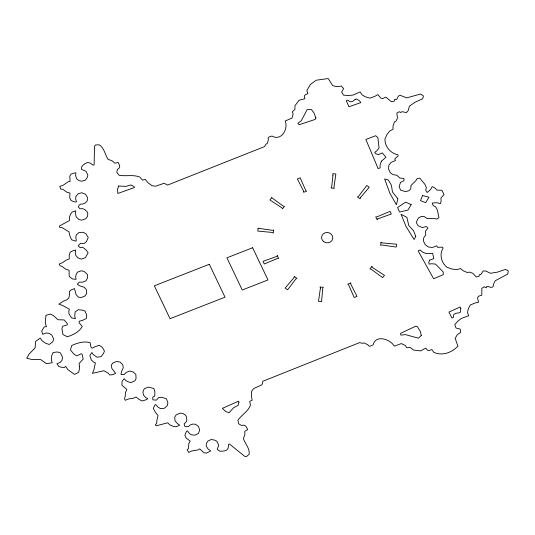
<?xml version="1.0" encoding="UTF-8"?>
<svg xmlns="http://www.w3.org/2000/svg" width="535" height="535" viewBox="0 0 535 535"><rect width="100%" height="100%" fill="white"/><g stroke="black" fill="none" stroke-linecap="round" stroke-linejoin="round"><path stroke-width="0.8" d="M79.447 366.408L79.447 369.09L78.605 372.327L74.532 374.386L67.704 369.511L65.725 366.388L63.953 367.726L58.99 366.635L56.911 363.76L60.234 362.416L62.033 360.242L62.508 357.159L60.475 353.026L57.512 351.956L53.132 352.491L51.648 355.775L51.32 360.042L52.223 362.77L46.465 363.66L40.7 359.587L31.792 359.48L26.75 358.216L29.137 353.996L35.069 347.977L35.664 341.377L40.279 338.133L41.89 340.581L45.575 343.243L49.247 344.48L52.644 341.918L53.781 339.217L51.795 335.057L48.973 333.292L45.983 333.024L42.646 334.328L41.717 330.998L44.184 326.952L46.478 326.671L45.274 323.234L45.93 315.382L50.364 314.058L53.56 315.683L57.907 319.729L64.173 319.943L67.189 323.488L67.397 324.845L62.595 326.317L61.913 329.045L63.01 334.576L67.356 336.776C73.034 334.917 79.401 331.947 82.236 326.43L79.22 322.886L79.12 321.288L82.437 320.398L86.349 318.452L86.697 315.028L85.072 311.149L82.39 310.146L78.224 309.725L75.114 311.965L74.726 316.225L75.428 318.619L71.55 317.877L69.015 313.945L68.788 311.156L69.423 309.263L62.515 305.398L58.85 304.161L63.357 301.165L66.701 299.854L68.781 298.222L69.624 293.989L69.289 291.448L71.369 289.816L74.525 288.579L76.05 294.551L78.384 297.132L81.414 297.48L84.891 296.029L86.744 293.361L86.409 289.689L84.216 287.275L79.976 285.931L77.314 284.319L79.22 282.159L82.544 282.179L85.981 280.842L87.573 277.825L87.352 274.381L84.162 271.472L81.46 270.763L77.475 272.141L76.144 274.522L75.642 276.842L76.07 279.323L72.486 278.962L69.202 276.441L69.109 270.289L65.611 269.118L62.481 266.718L59.947 265.587L59.204 264.022L62.842 262.511L65.845 260.277L69.282 258.933L69.222 255.242L70.199 252.119L73.683 250.487L75.716 250.026L75.214 252.346L75.809 255.382L77.809 257.783L81.387 259.121L85.413 257.636L88.135 252.821L86.088 249.925L82.584 247.19L80.197 247.712L78.197 245.826L80.504 243.278L84.129 243.505L86.496 241.552L88.248 237.373L85.794 233.608L82.945 232.257L78.926 232.598L76.271 234.872L75.776 237.533L76.298 240.001L75.963 241.151L71.576 239.794L69.777 235.567L69.022 231.862L61.752 227.402L59.572 227.328L59.472 226.004L69.637 220.447L69.336 217.558L70.546 214.147L72.171 212.081L75.783 210.81L75.542 213.197L76.097 216.775L78.973 219.584L81.768 220.139L85.968 218.641L87.553 216.327L87.82 213.505L87.018 211.666L84.804 209.6L82.758 208.683L79.962 208.77L78.311 206.911L79.153 205.152L80.631 204.069L82.698 204.049L85.54 202.859L87.258 200.832L87.486 197.448L85.393 194.185L81.781 192.734L78.016 193.844L75.89 196.472L75.622 198.793L76.465 201.688L75.743 202.116L73.021 201.387L71.008 200.384L69.731 197.876L69.938 193.001L67.122 192.353L62.682 189.149L60.776 189.176L59.8 186.334L62.889 185.411L68.206 181.753L70.065 181.459L69.811 176.115L71.148 174.089L74.953 172.885L75.903 172.798L75.636 175.768L76.839 179.091L79.294 180.71L81.929 181.218L85.353 180.161L87.131 177.774L87.88 175.126L85.988 171.267L81.46 169.374L81.755 166.719A11.67 10.76 7.7 0 1 87.493 162.54L90.087 163.021L93.311 165.235L94.14 164.867L94.481 146.169L95.691 144.938L99.242 144.825C104.278 148.021 105.014 154.515 107.996 159.263L112.183 160.881L114.925 163.249L118.202 162.393L119.773 166.004L119.198 168.023L117.279 169.628L116.857 172.444L119.131 175.279C125.972 176.517 133.155 174.33 139.896 177.118L142.491 180.168L145.112 179.319L148.115 182.83L152.207 185.779L155.578 186.2L164.125 183.278L167.595 185.077L264.504 146.61L265.995 144.176L267.386 143.353L268.369 139.675L268.115 138.104L268.878 137.067L271.92 136.03C281.102 141.481 288.532 129.269 285.202 121.004L292.07 118.028L293.153 114.022L292.344 111.688L294.899 109.474L294.986 105.642L299.152 100.219L304.883 98.707L304.281 96.079L305.345 94.722L307.852 93.645L306.863 90.509L310.467 84.423L316.232 80.217L328.216 78.531L332.69 85.647L336.869 86.663L341.323 86.068L343.63 88.529L341.658 92.127L343.584 95.176L348.185 95.498L352.933 95.09L360.195 91.92L362.081 94.896L365.318 96.788L369.946 98.146L374.915 96.307L377.951 94.575L380.632 97.999L382.685 98.614L385.802 97.069L391.426 101.744L394.308 101.162L394.562 99.523L395.626 99.182L396.04 99.731L396.896 99.109L398.334 96.186L400.033 95.237L406.654 97.878L420.41 94.066L423.031 95.544L423.419 96.186L422.657 98.774L414.966 102.285L409.389 106.191L408.151 110.678L406.446 112.571L401.952 111.675L400.675 112.537L399.351 111.695L396.809 113.119L397.492 117.934L396.134 121.044L394.442 121.993L393.004 126.066L393.078 129.202L389.694 131.055L386.986 134.506L384.919 139.113C384.792 146.617 390.65 153.485 397.98 154.782L398.08 155.979L394.763 158.955L395.425 160.553L391.152 162.319L388.811 165.355L388.557 168.993L390.336 172.718L392.944 174.611L396.783 175.259L399.812 177.981L403.965 178.509L403.978 180.663L400.494 182.428L399.157 186.595L400.534 190.092L405.597 191.617L409.041 190.674L410.746 188.795L411.027 185.451L415.849 180.73L417.146 178.603L419.801 178.108L424.984 184.435L426.375 187.658L425.713 190.206L427.097 192.5L430.514 189.678L432.22 186.588L434.494 187.718L437.062 190.079L441.943 190.326L444.03 194.626L440.927 198.05L441.107 201.367L440.486 203.648L436.827 202.691L432.22 203.066L433.143 205.54L435.664 206.824L437.342 209.934L438.974 217.678L436.781 219.109L434.179 218.534L427.077 218.568L424.168 216.488L421.493 216.354L418.39 218.019L416.21 222.426L418.116 225.716L422.403 227.636L426.201 226.506L427.94 227.97L425.559 231.1L425.72 234.965L423.653 237.968L423.426 240.991L425.251 244.696L428.381 246.989L432.427 247.478L436.754 245.819L437.597 247.344L442.264 247.143L443.174 248.019C439.008 254.185 441.375 262.926 447.066 267.333L452.209 269.078L456.843 269.6L460.635 268.597L463.143 270.763L467.416 272.562L469.335 272.074L472.779 273.271L476.23 276.983L479.113 276.254L479.32 274.796L480.885 274.529L483.199 270.924L485.887 271.058L490.374 273.278L497.316 272.188L505.374 269.433L507.989 270.677L508.25 271.365L507.675 274.114L495.27 280.721L493.892 283.376L492.942 286.927L491.023 287.422L487.673 286.399L486.589 286.553L486.756 287.208L485.753 287.683L484.255 286.747L481.834 288.271L481.828 295.186L478.457 296.223L477.574 298.008L478.544 302.121L475.08 302.971L470.225 305.044L468.199 309.049L467.543 312.5L468.687 315.764L461.197 318.472L457.659 321.361L454.803 324.651L455.974 328.002L460.24 329.119L460.675 332.322L457.178 334.89L455.178 338.367L457.933 346.172C451.627 352.652 442.485 356.196 433.758 352.318L431.879 349.536L429.311 350.485L427.485 350.278L425.753 348.098L420.65 350.9L413.428 350.01L410.251 347.483L406.727 347.683L405.376 345.563L401.39 343.577L394.328 346.152C390.162 339.043 375.657 334.335 373.129 344.854L370.233 346.185L368.876 345.991L367.772 344.761L364.108 342.928L362.503 343.296L359.52 342.647L262.712 381.321L262.578 383.247L261.822 384.846L253.664 388.584L251.731 391.118L251.356 395.84L252.179 400.22L249.711 401.397L250.44 405.189C248.039 411.716 241.532 414.846 237.881 420.296L238.65 423.733L241.225 425.352L243.826 425.164L245.853 426.141L247.725 429.632L244.816 431.243L244.883 434.674L243.365 438.56C245.164 443.789 249.905 448.317 249.183 454.175L246.688 456.469L244.863 456.449L229.441 444.023L228.579 444.324L228.204 447.976L226.84 450.035A11.67 10.76 7.7 0 1 219.557 451.038L217.203 449.44L218.728 445.133L216.869 441.255L214.214 439.971L211.064 439.543L207.894 441.114L206.53 443.214L206.176 445.949L208.061 448.999L210.663 450.831L209.947 451.406L206.396 453.132L203.848 452.65L199.669 448.872L198.177 449.908L191.61 450.985L188.768 452.423L187.116 449.848L188.427 448.597L188.835 443.468L190.213 441.148L186.106 437.984L184.929 435.436L185.478 433.417L186.735 431.11L187.564 430.916L189.343 433.43L191.416 434.828L194.987 435.182L198.438 433.424L199.702 430.033L198.465 426.428L195.563 424.288L192.754 424.061L189.865 425.158L188.447 426.515L186.575 426.776L184.568 426.148L184.174 423.787L186.14 421.981L186.782 419.995L186.595 417.119L185.645 415.341L183.171 413.608L180.221 413.1L176.162 414.892L174.718 417.133L175.059 420.951L177.593 423.747L179.693 425.198L176.216 426.749L173.44 426.435L169.849 424.937L167.702 422.777L156.314 425.806L155.304 424.85L156.722 423.339L156.775 420.938L158.012 415.468L155.518 412.458L153.298 408.399L155.163 404.547L156.32 405.109L157.979 407.128L160.473 408.593L164.111 408.359L167.107 405.904L167.936 403.096L166.539 398.909L161.965 397.251L158.775 397.512L156.501 400.08L152.87 399.899L152.689 397.291L154.735 396.047L154.882 391.861L153.913 388.537L148.162 387.093L144.223 388.778L142.898 392.068L143.494 395.031L145.56 397.485L147.787 398.715L146.035 399.759L142.35 400.983L139.154 399.525L136.191 396.99L132.78 398.368L128.928 398.863L125.237 400.267L124.474 398.709L125.264 396.254L125.437 392.543L126.842 389.42L121.906 385.193L122.087 381.301L124.214 378.66L125.946 380.626L128.173 381.856L131.001 382.579L134.82 380.853L136.071 378.566L135.863 374.473L133.215 371.992L129.691 371.022L126.273 372.4L124.046 374.64L120.997 374.453L121.492 371.584L123.264 367.839L122.789 364.743L120.027 362.041L116.61 361.473L113.079 362.81L111.313 365.071L111.828 368.368L115.647 373.43L112.517 374.701L109.775 374.981L107.936 373.042L103.93 370.742L92.381 373.356L93.866 370.066L95.39 362.844L93.424 361.988L91.311 359.948L89.833 355.594L91.853 352.505L93.324 354.591L97.049 357.213L100.975 356.658L103.449 353.595L104.445 351.12L102.392 347.409L99.376 345.329L95.15 346.627L92.18 348.238L90.95 347.088L90.107 342.681C84.002 340.882 77.227 342.942 71.643 345.61L70.486 350.004L74.238 354.471L76.913 355.869L81.353 353.655L82.316 354.712L83.166 359.119L79.1 363.452L79.447 366.408M303.646 191.269L303.619 192.312L306.655 191.122L305.759 190.433L300.168 177.827L297.373 178.924L303.646 191.269M350.759 283.008L350.733 284.052L357.012 296.397L354.21 297.493L348.626 284.887L347.723 284.199L350.759 283.008M460.795 308.668L460.461 312.045L459.104 312.888L455.8 313.229L453.693 314.593L453.346 317.476L452.001 318.024L448.898 312.079L460.12 306.996L460.795 308.668M258.131 228.264L257.81 231.073L272.395 232.451L273.358 233.013L273.706 229.963L272.629 230.331L258.131 228.264M332.937 175.748L331.64 187.096L331.051 187.979L334.355 188.367L333.94 187.364L335.86 173.995L332.817 173.641L332.937 175.748M320.438 287.957L318.519 301.325L321.562 301.68L322.745 288.218L323.327 287.342L320.024 286.954L320.438 287.957M381.02 242.308L380.673 245.351L381.749 244.99L396.254 247.056L396.575 244.248L381.983 242.87L381.02 242.308M294.243 276.501L294.063 277.551L285.148 288.097L287.629 289.81L295.942 278.842L296.932 278.361L294.243 276.501M360.316 197.763L360.142 198.819L357.454 196.96L358.443 196.479L366.756 185.511L369.23 187.223L360.316 197.763M397.833 198.739L396.428 204.778L389.848 193.215L384.645 178.944L388.35 179.987L391.413 185.284L392.483 192.011L397.833 198.739M238.958 402.126L238.082 405.336L233.608 407.717L229.047 412.759L225.71 411.489L222.379 408.339L238.403 401.25L238.958 402.126M381.388 161.202L380.097 164.874L380.138 167.916L378.125 168.592L365.86 139.448L375.664 135.723L377.844 137.595L379.074 148.028L376.714 150.917L374.707 152.355L375.804 153.672L378.272 154.675L382.324 152.87L385.929 157.243L381.388 161.202M429.592 260.164L428.749 262.484L429.083 264.109L431.605 263.742L435.55 264.103L443.221 271.967L443.274 274.689L433.631 278.735L418.156 250.875L420.069 249.985L422.516 252.065L426.375 253.677L432.668 253.302L433.798 258.666L429.592 260.164M118.73 186.019L117.519 189.109L117.84 193.463L134.419 187.517L134.078 186.561L130.868 184.976L125.919 186.367L118.73 186.019M422.516 195.563L420.503 200.678L425.713 202.631L428.996 197.188L422.516 195.563M315.871 117.921L315.249 119.399L299.052 124.769L297.868 123.284L301.285 120.716L307.15 109.575L311.35 109.434L313.925 112.845L315.871 117.921M415.769 236.343L414.123 239.526L406.005 226.425L401.029 214.221L406.888 217.357L408.76 225.469L413.522 230.725L415.769 236.343M411.174 204.664L407.884 210.108L399.538 212.041L397.552 207.5L405.697 202.15L411.174 204.664M271.72 197.689L269.914 199.943L281.958 207.868L282.507 208.797L284.459 206.349L283.316 206.162L271.72 197.689M371.879 266.524L369.926 268.971L371.069 269.159L382.665 277.632L384.464 275.378L372.42 267.447L371.879 266.524M277.29 255.643L276.562 256.459L263.046 261.354L264.29 263.962L277.511 258.432L278.641 258.479L277.29 255.643M377.817 218.862L377.088 219.678L375.737 216.842L376.867 216.889L390.089 211.352L391.339 213.967L377.817 218.862M421.319 335.465L418.377 338.18L405.349 334.596L400.949 335.144L400.534 333.358L415.829 326.136L417.454 326.718L420.276 331.439L421.319 335.465M355.22 99.37L352.712 101.349L350.184 101.837L347.603 100.125L346.245 100.66L348.994 106.746L360.704 102.66L359.801 101.082L356.825 99.029L355.22 99.37M209.319 264.283L154.347 285.804L170.036 318.7L225.008 297.179L209.319 264.283M252.627 247.752L226.907 257.823L242.255 290.003L267.975 279.932L252.627 247.752M323.668 241.646A5.638 5.196 7.7 0 0 332.757 238.563A5.638 5.196 7.7 0 0 325.146 232.772A5.638 5.196 7.7 0 0 323.668 241.646"/></g></svg>
